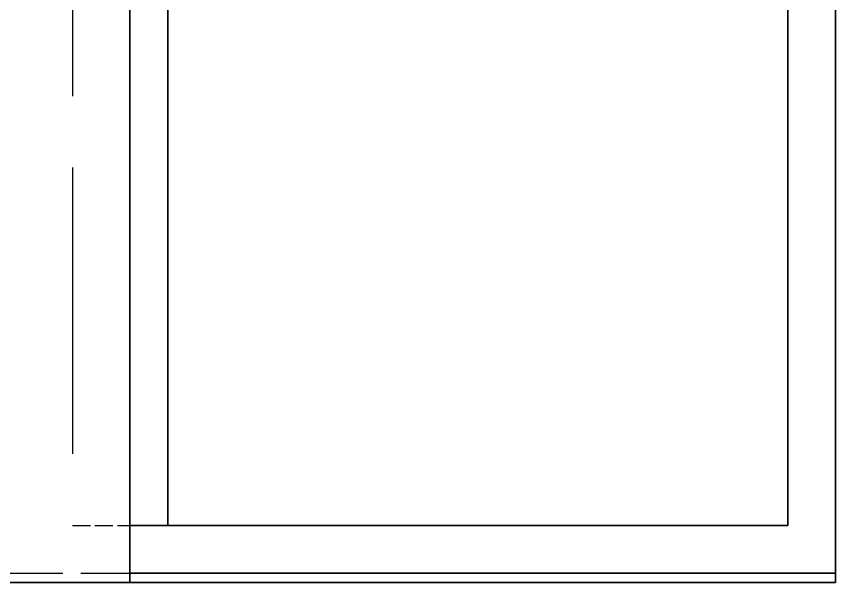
# Model space of a CAD drawing. Header units: millimetres. Extents: x 200 to 5740, y 200 to 4000.
# Drawn here: x 2674.9 to 2846.6, y 3105.2 to 3223.9 of the extents above; entities that cross this region are included whole.
import ezdxf

# ---------------------------------------------------------------- set-up
doc = ezdxf.new("R2010")
doc.units = ezdxf.units.MM
doc.header["$LTSCALE"] = 20
doc.linetypes.add('DASHED', pattern=[0.2067, 0.1654, -0.0413])
doc.layers.add('可見 (ISO)', color=7, linetype='Continuous', lineweight=35)
doc.layers.add('隱藏 (ISO)', color=7, linetype='DASHED', lineweight=25)

msp = doc.modelspace()

# ---------------------------------------------------------------- linework, layer by layer
at = {"layer": '可見 (ISO)'}
for p, q in [((2698.637, 3675.24), (2698.637, 3105.24)), ((2846.637, 3671.24), (2846.637, 3109.24)), ((2706.637, 3117.24), (2706.637, 3567.24)), ((2836.637, 3567.24), (2836.637, 3117.24)), ((2698.637, 3117.24), (2706.637, 3117.24)), ((2836.637, 3117.24), (2706.637, 3117.24)), ((2846.637, 3109.24), (2846.637, 3107.24)), ((2698.637, 3107.24), (2846.637, 3107.24)), ((2846.637, 3107.24), (2846.637, 3105.24)), ((2698.637, 3105.24), (2650.637, 3105.24)), ((2698.637, 3105.24), (2846.637, 3105.24))]:
    msp.add_line(p, q, dxfattribs=at)
at = {"layer": '隱藏 (ISO)', "ltscale": 18.142235}
msp.add_line((2686.637, 3567.24), (2686.637, 3117.24), dxfattribs=at)
at = {"layer": '隱藏 (ISO)', "ltscale": 1.142718}
msp.add_line((2686.637, 3117.24), (2698.637, 3117.24), dxfattribs=at)
at = {"layer": '隱藏 (ISO)', "ltscale": 4.571172}
msp.add_line((2650.637, 3107.24), (2698.637, 3107.24), dxfattribs=at)

doc.saveas('drawing.dxf')
